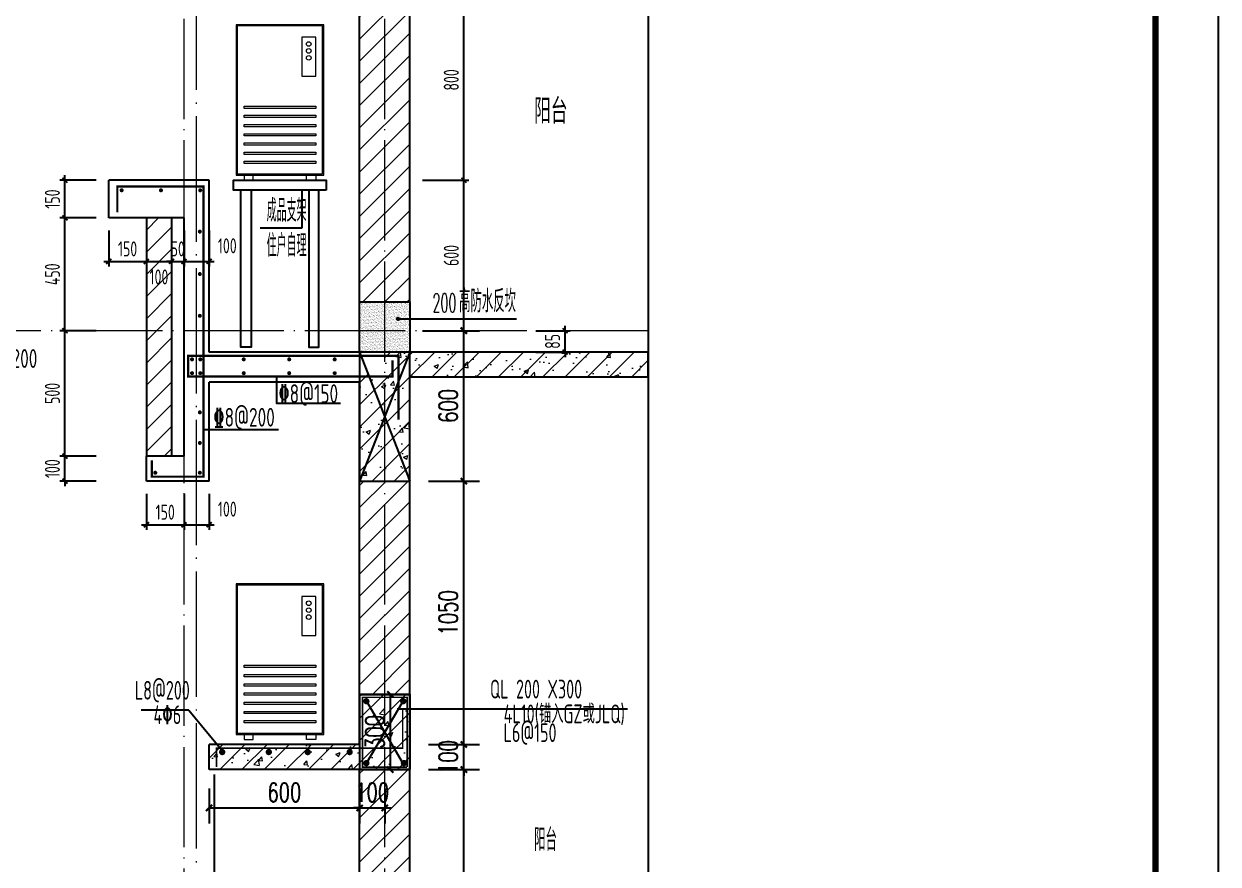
# Model space of a CAD drawing. Extents: x -1712635 to -854203, y -534641 to -21985.
# Drawn here: x -974236 to -969477, y -160218 to -156867 of the extents above; entities that cross this region are included whole.
import ezdxf
from ezdxf.enums import TextEntityAlignment as Align

# ---------------------------------------------------------------- set-up
doc = ezdxf.new("R2010")
doc.units = 0
doc.header["$LTSCALE"] = 1000
doc.linetypes.add('DOTE', pattern=[2.42, 2, -0.2, 0.02, -0.2])
doc.linetypes.add('H3普通虚线', pattern=[4.2, 3, -1.2])
doc.layers.get('0').update_dxf_attribs({"linetype": 'CONTINUOUS'})
doc.layers.get('Defpoints').update_dxf_attribs({"linetype": 'CONTINUOUS'})
for name, color, linetype in [('DIM', 2, 'CONTINUOUS'), ('DIM_IDEN', 67, 'CONTINUOUS'), ('DIM_SYMB', 3, 'CONTINUOUS'), ('PUB_DIM', 3, 'CONTINUOUS'), ('PUB_TEXT', 2, 'CONTINUOUS'), ('REIN', 6, 'CONTINUOUS'), ('REIND', 1, 'CONTINUOUS'), ('REINL', 1, 'CONTINUOUS'), ('S-BEAM-LINE2', 4, 'H3普通虚线'), ('S-大样-砼线', 7, 'CONTINUOUS'), ('S-引出线', 40, 'CONTINUOUS'), ('TEXT', 2, 'CONTINUOUS'), ('WALL', 2, 'CONTINUOUS'), ('yichutu', 7, 'CONTINUOUS'), ('看线', 251, 'CONTINUOUS'), ('空调外机', 8, 'CONTINUOUS'), ('立面-看线', 251, 'CONTINUOUS')]:
    doc.layers.add(name, color=color, linetype=linetype)
for name, color, linetype, lineweight in [('DOTE', 19, 'DOTE', 9), ('PUB_HATCH', 8, 'CONTINUOUS', 9), ('图框', 9, 'CONTINUOUS', 18), ('平面-空调室外机', 143, 'CONTINUOUS', 9)]:
    doc.layers.add(name, color=color, linetype=linetype, lineweight=lineweight)
doc.styles.add('_TCH_DIM_T3', font='SIMPLEX', dxfattribs={"width": 0.705882, "bigfont": 'GBCBIG'})
doc.styles.add('DIM_FONT_T3', font='SIMPLEX', dxfattribs={"width": 0.705882, "bigfont": 'GBCBIG'})
doc.styles.add('TSSD_DIMENSION', font='Tssdeng.shx', dxfattribs={"width": 0.7, "bigfont": 'tssdchn.shx'})
doc.styles.add('TSSD_Label', font='Tssdeng.shx', dxfattribs={"width": 0.7, "bigfont": 'hztxt.shx'})
doc.styles.add('TSSD_REIN', font='tssdeng.shx', dxfattribs={"width": 0.7, "height": 300, "bigfont": 'tssdchn.shx'})
doc.dimstyles.new('_TCH_ARCH&&25', dxfattribs={"dimtxt": 74.375, "dimasz": 25, "dimexe": 62.5, "dimexo": 75, "dimgap": 25, "dimtad": 1, "dimdec": 0, "dimzin": 0, "dimdsep": 46, "dimtxsty": '_TCH_DIM_T3', "dimblk": 'ARCHTICK', "dimcen": 0.09, "dimclrt": 7, "dimazin": 0, "dimtfac": 1, "dimtdec": 0, "dimtix": 1, "dimtmove": 2, "dimatfit": 3, "dimldrblk": 'ARCHTICK', "dimfxl": 0, "dimtolj": 1, "dimtzin": 0, "dimarcsym": 0})
doc.dimstyles.new('TSSD_20_20', dxfattribs={"dimtxt": 60, "dimasz": 20, "dimexe": 20, "dimexo": 50, "dimgap": 20, "dimtad": 1, "dimdec": 0, "dimzin": 0, "dimdsep": 46, "dimtxsty": 'TSSD_DIMENSION', "dimblk": 'ARCHTICK', "dimblk1": 'ARCHTICK', "dimblk2": 'ARCHTICK', "dimcen": 0, "dimdle": 20, "dimclrt": 7, "dimadec": 0, "dimazin": 0, "dimtfac": 1, "dimtdec": 0, "dimtix": 1, "dimtmove": 2, "dimatfit": 3, "dimfxl": 0, "dimtolj": 1, "dimtzin": 0, "dimarcsym": 0})
pattern_1 = [(45, (0, 0), (-44.194174, 44.194174), []), (50, (0, 0), (179.315046, -15.688034), [18.75, -206.25]), (355, (0, 0), (-34.687833, 188.048033), [15, -165]), (100.4514, (14.94, -1.3), (144.627345, 172.359886), [15.935047, -175.285528]), (46.1842, (0, 50), (266.81026, -41.379754), [28.125, -309.375]), (96.6356, (22.23, 46.55), (233.66568, 243.52947), [23.90257, -262.92825]), (351.1842, (0, 50), (233.66549, 243.52965), [22.5, -247.5]), (21, (25, 37.5), (149.226763, -100.654723), [18.75, -206.25]), (326, (25, 37.5), (60.828833, 181.28751), [15, -165]), (71.4514, (37.44, 29.11), (210.055657, 80.632624), [15.935047, -175.285528]), (37.5, (0, 0), (3.039964, 83.2234635), [0, -163, 0, -167.5, 0, -165.625]), (7.5, (0, 0), (65.767384, 98.602928), [0, -95.5, 0, -159.25, 0, -63.125]), (327.5, (-55.75, 0), (133.455609, -5.638718), [0, -62.5, 0, -195, 0, -258.75]), (317.5, (-80.75, 0), (145.796542, 25.026246), [0, -81.25, 0, -129.5, 0, -183.75])]
pattern_2 = [(45, (0, 44.88), (-44.1941915, 44.1941915), [])]
pattern_3 = [(45, (-1569657.01, 4597.395), (-44.1941915, 44.1941915), [])]
pattern_4 = [(45, (-1569657.01, 4552.52), (-44.194174, 44.194174), []), (50, (-1569657.01, 4552.52), (179.315046, -15.688034), [18.75, -206.25]), (355, (-1569657.01, 4552.52), (-34.687833, 188.048033), [15, -165]), (100.4514, (-1569642.07, 4551.21), (144.627345, 172.359886), [15.93505, -175.28553]), (46.1842, (-1569657, 4602.52), (266.81026, -41.37975), [28.125, -309.375]), (96.6356, (-1569634.78, 4599.07), (233.66568, 243.52947), [23.90257, -262.92825]), (351.1842, (-1569657, 4602.52), (233.66549, 243.52965), [22.5, -247.5]), (21, (-1569632.01, 4590.02), (149.226763, -100.654723), [18.75, -206.25]), (326, (-1569632.01, 4590.02), (60.828833, 181.28751), [15, -165]), (71.4514, (-1569619.58, 4581.63), (210.055657, 80.632624), [15.93505, -175.28553]), (37.5, (-1569657.01, 4552.52), (3.039964, 83.2234635), [0, -163, 0, -167.5, 0, -165.625]), (7.5, (-1569657.01, 4552.52), (65.767384, 98.602928), [0, -95.5, 0, -159.25, 0, -63.125]), (327.5, (-1569712.76, 4552.52), (133.455609, -5.638718), [0, -62.5, 0, -195, 0, -258.75]), (317.5, (-1569737.76, 4552.52), (145.796542, 25.026246), [0, -81.25, 0, -129.5, 0, -183.75])]

# ---------------------------------------------------------------- blocks, each defined once
blk = doc.blocks.new('GFDDDDRG')
at = {"layer": '图框'}
blk.add_lwpolyline([(923309.8, -107437), (923309.8, -159999.5), (893609.8, -159999.5), (893609.8, -107437)], close=True, dxfattribs=at)
blk.add_lwpolyline([(923309.8, -107437), (923309.8, -159999.5), (893609.8, -159999.5), (893609.8, -107437)], close=True, dxfattribs=at)
at = {"layer": '图框', "const_width": 50}
blk.add_lwpolyline([(894109.8, -159499.5), (922809.8, -159499.5), (922809.8, -108687), (894109.8, -108687)], close=True, dxfattribs=at)
blk = doc.blocks.new('yct-1051-594-26275-14850-25-1002.0')
at = {"layer": 'yichutu', "color": 7}
blk.add_lwpolyline([(0, 0), (0, 14850), (26275, 14850), (26275, 0)], close=True, dxfattribs=at)
blk = doc.blocks.new('kongtiao')
for p, q in [((-338.7, 49), (-338.7, -550.8)), ((11, 49), (-338.7, 49)), ((11, -550.8), (11, 49)), ((-334.1, 44.4), (-334.1, -546.2)), ((6.4, 44.4), (-334.1, 44.4)), ((6.4, -546.2), (6.4, 44.4)), ((-76.2, -0.5), (-76.2, -156.5)), ((-21.1, -0.5), (-76.2, -0.5)), ((-21.1, -156.5), (-21.1, -0.5)), ((-76.2, -156.5), (-21.1, -156.5)), ((-338.7, -550.8), (11, -550.8)), ((-334.1, -546.2), (6.4, -546.2)), ((-306.6, -550.8), (-306.6, -571.2)), ((-269.8, -571.2), (-269.8, -550.8)), ((-57.9, -571.2), (-57.9, -550.8)), ((-21.1, -550.8), (-21.1, -571.2)), ((-306.6, -571.2), (-269.8, -571.2)), ((-21.1, -571.2), (-57.9, -571.2))]:
    blk.add_line(p, q)
for points in [[(-306.6, -275.4), (-21.1, -275.4), (-21.1, -284.6), (-306.6, -284.6)], [(-306.6, -312.1), (-21.1, -312.1), (-21.1, -321.3), (-306.6, -321.3)], [(-306.6, -348.8), (-21.1, -348.8), (-21.1, -358), (-306.6, -358)], [(-306.6, -385.6), (-21.1, -385.6), (-21.1, -394.7), (-306.6, -394.7)], [(-306.6, -422.3), (-21.1, -422.3), (-21.1, -431.5), (-306.6, -431.5)], [(-306.6, -459), (-21.1, -459), (-21.1, -468.2), (-306.6, -468.2)], [(-306.6, -495.7), (-21.1, -495.7), (-21.1, -504.9), (-306.6, -504.9)]]:
    blk.add_lwpolyline(points, close=True)
for centre in [(-48.7, -28), (-48.7, -55.6), (-48.7, -83.1)]:
    blk.add_circle(centre, 9.18)
blk = doc.blocks.new('_ArchTick')
at = {"color": 0, "const_width": 0.35}
blk.add_lwpolyline([(-0.5, -0.5), (0.5, 0.5)], dxfattribs=at)
blk = doc.blocks.new('*D2662')
at = {"layer": 'Defpoints', "color": 0}
for p in [(895181.9, -114386.1), (895397.2, -114386.1), (895181.9, -114986.1)]:
    blk.add_point(p, dxfattribs=at)
at = {"layer": 'PUB_DIM', "color": 0, "lineweight": -2}
for p, q in [((895256.9, -114386.1), (895459.7, -114386.1)), ((895397.2, -114986.1), (895397.2, -114386.1)), ((895256.9, -114986.1), (895459.7, -114986.1))]:
    blk.add_line(p, q, dxfattribs=at)
at = {"layer": 'PUB_DIM', "color": 0, "lineweight": -2, "xscale": 25, "yscale": 25, "zscale": 25}
for p, rotation in [((895397.2, -114386.1), 90), ((895397.2, -114986.1), 270)]:
    blk.add_blockref('_ArchTick', p, dxfattribs=dict(at, rotation=rotation))
at = {"layer": 'PUB_DIM', "color": 7, "insert": (895335, -114686.1), "char_height": 74.38, "attachment_point": 5, "rotation": 90, "style": '_TCH_DIM_T3'}
blk.add_mtext('\\A1;600', dxfattribs=at)
blk = doc.blocks.new('*D2663')
at = {"layer": 'Defpoints', "color": 0}
for p in [(895181.9, -114986.1), (895397.2, -114986.1), (895181.9, -116036.1)]:
    blk.add_point(p, dxfattribs=at)
at = {"layer": 'PUB_DIM', "color": 0, "lineweight": -2}
for p, q in [((895256.9, -114986.1), (895459.7, -114986.1)), ((895397.2, -116036.1), (895397.2, -114986.1)), ((895256.9, -116036.1), (895459.7, -116036.1))]:
    blk.add_line(p, q, dxfattribs=at)
at = {"layer": 'PUB_DIM', "color": 0, "lineweight": -2, "xscale": 25, "yscale": 25, "zscale": 25}
for p, rotation in [((895397.2, -114986.1), 90), ((895397.2, -116036.1), 270)]:
    blk.add_blockref('_ArchTick', p, dxfattribs=dict(at, rotation=rotation))
at = {"layer": 'PUB_DIM', "color": 7, "insert": (895335, -115511.1), "char_height": 74.38, "attachment_point": 5, "rotation": 90, "style": '_TCH_DIM_T3'}
blk.add_mtext('\\A1;1050', dxfattribs=at)
blk = doc.blocks.new('*D2664')
at = {"layer": 'Defpoints', "color": 0}
for p in [(895181.9, -116036.1), (895397.2, -116036.1), (895181.9, -116136.1)]:
    blk.add_point(p, dxfattribs=at)
at = {"layer": 'PUB_DIM', "color": 0, "lineweight": -2}
for p, q in [((895256.9, -116036.1), (895459.7, -116036.1)), ((895397.2, -116036.1), (895397.2, -116011.1)), ((895397.2, -116136.1), (895397.2, -116036.1)), ((895256.9, -116136.1), (895459.7, -116136.1)), ((895397.2, -116136.1), (895397.2, -116161.1))]:
    blk.add_line(p, q, dxfattribs=at)
at = {"layer": 'PUB_DIM', "color": 0, "lineweight": -2, "xscale": 25, "yscale": 25, "zscale": 25}
for p, rotation in [((895397.2, -116036.1), 270), ((895397.2, -116136.1), 90)]:
    blk.add_blockref('_ArchTick', p, dxfattribs=dict(at, rotation=rotation))
at = {"layer": 'PUB_DIM', "color": 7, "insert": (895335, -116086.1), "char_height": 74.38, "attachment_point": 5, "rotation": 90, "style": '_TCH_DIM_T3'}
blk.add_mtext('\\A1;100', dxfattribs=at)
blk = doc.blocks.new('*D2665')
at = {"layer": 'Defpoints', "color": 0}
for p in [(895181.9, -116136.1), (895397.2, -116136.1), (895181.9, -117186.1)]:
    blk.add_point(p, dxfattribs=at)
at = {"layer": 'PUB_DIM', "color": 0, "lineweight": -2}
for p, q in [((895256.9, -116136.1), (895459.7, -116136.1)), ((895397.2, -117186.1), (895397.2, -116136.1)), ((895256.9, -117186.1), (895459.7, -117186.1))]:
    blk.add_line(p, q, dxfattribs=at)
at = {"layer": 'PUB_DIM', "color": 0, "lineweight": -2, "xscale": 25, "yscale": 25, "zscale": 25}
for p, rotation in [((895397.2, -116136.1), 90), ((895397.2, -117186.1), 270)]:
    blk.add_blockref('_ArchTick', p, dxfattribs=dict(at, rotation=rotation))
at = {"layer": 'PUB_DIM', "color": 7, "insert": (895335, -116661.1), "char_height": 74.38, "attachment_point": 5, "rotation": 90, "style": '_TCH_DIM_T3'}
blk.add_mtext('\\A1;1050', dxfattribs=at)
blk = doc.blocks.new('*D2667')
at = {"layer": 'Defpoints', "color": 0}
for p in [(894381.9, -116136.1), (894981.9, -116136.1), (894981.9, -116289.2)]:
    blk.add_point(p, dxfattribs=at)
at = {"layer": 'PUB_DIM', "color": 0, "lineweight": -2}
for p, q in [((894381.9, -116211.1), (894381.9, -116351.7)), ((894981.9, -116211.1), (894981.9, -116351.7)), ((894381.9, -116289.2), (894981.9, -116289.2))]:
    blk.add_line(p, q, dxfattribs=at)
at = {"layer": 'PUB_DIM', "color": 0, "lineweight": -2, "xscale": 25, "yscale": 25, "zscale": 25, "rotation": 180}
blk.add_blockref('_ArchTick', (894381.9, -116289.2), dxfattribs=at)
at = {"layer": 'PUB_DIM', "color": 0, "lineweight": -2, "xscale": 25, "yscale": 25, "zscale": 25}
blk.add_blockref('_ArchTick', (894981.9, -116289.2), dxfattribs=at)
at = {"layer": 'PUB_DIM', "color": 7, "insert": (894681.9, -116227), "char_height": 74.38, "attachment_point": 5, "style": '_TCH_DIM_T3'}
blk.add_mtext('\\A1;600', dxfattribs=at)
blk = doc.blocks.new('*D2668')
at = {"layer": 'Defpoints', "color": 0}
for p in [(894981.9, -116136.1), (895081.9, -116136.1), (895081.9, -116289.2)]:
    blk.add_point(p, dxfattribs=at)
at = {"layer": 'PUB_DIM', "color": 0, "lineweight": -2}
for p, q in [((894981.9, -116211.1), (894981.9, -116351.7)), ((895081.9, -116211.1), (895081.9, -116351.7)), ((894981.9, -116289.2), (894956.9, -116289.2)), ((894981.9, -116289.2), (895081.9, -116289.2)), ((895081.9, -116289.2), (895106.9, -116289.2))]:
    blk.add_line(p, q, dxfattribs=at)
at = {"layer": 'PUB_DIM', "color": 0, "lineweight": -2, "xscale": 25, "yscale": 25, "zscale": 25}
blk.add_blockref('_ArchTick', (894981.9, -116289.2), dxfattribs=at)
at = {"layer": 'PUB_DIM', "color": 0, "lineweight": -2, "xscale": 25, "yscale": 25, "zscale": 25, "rotation": 180}
blk.add_blockref('_ArchTick', (895081.9, -116289.2), dxfattribs=at)
at = {"layer": 'PUB_DIM', "color": 7, "insert": (895031.9, -116227), "char_height": 74.38, "attachment_point": 5, "style": '_TCH_DIM_T3'}
blk.add_mtext('\\A1;100', dxfattribs=at)
blk = doc.blocks.new('*D2669')
at = {"layer": 'Defpoints', "color": 0}
for p in [(894981.9, -115836.1), (895104.2, -115836.1), (894981.9, -116136.1)]:
    blk.add_point(p, dxfattribs=at)
at = {"layer": 'PUB_DIM', "color": 0, "lineweight": -2}
for p, q in [((895056.9, -115836.1), (895166.7, -115836.1)), ((895104.2, -116136.1), (895104.2, -115836.1)), ((895056.9, -116136.1), (895166.7, -116136.1))]:
    blk.add_line(p, q, dxfattribs=at)
at = {"layer": 'PUB_DIM', "color": 0, "lineweight": -2, "xscale": 25, "yscale": 25, "zscale": 25}
for p, rotation in [((895104.2, -115836.1), 90), ((895104.2, -116136.1), 270)]:
    blk.add_blockref('_ArchTick', p, dxfattribs=dict(at, rotation=rotation))
at = {"layer": 'PUB_DIM', "color": 7, "insert": (895042, -115986.1), "char_height": 74.38, "attachment_point": 5, "rotation": 90, "style": '_TCH_DIM_T3'}
blk.add_mtext('\\A1;300', dxfattribs=at)
blk = doc.blocks.new('*D3165')
at = {"layer": 'Defpoints', "color": 0}
for p in [(-974072.4, -157490.5), (-973897.8, -157490.5), (-973897.8, -157640.5)]:
    blk.add_point(p, dxfattribs=at)
at = {"layer": 'DIM', "color": 0, "lineweight": -2}
for p, q in [((-973947.8, -157490.5), (-974092.4, -157490.5)), ((-974072.4, -157660.5), (-974072.4, -157470.5)), ((-973947.8, -157640.5), (-974092.4, -157640.5))]:
    blk.add_line(p, q, dxfattribs=at)
at = {"layer": 'DIM', "color": 0, "lineweight": -2, "xscale": 20, "yscale": 20, "zscale": 20}
for p, rotation in [((-974072.4, -157490.5), 90), ((-974072.4, -157640.5), 270)]:
    blk.add_blockref('_ArchTick', p, dxfattribs=dict(at, rotation=rotation))
at = {"layer": 'DIM', "color": 7, "insert": (-974122.4, -157565.5), "char_height": 60, "attachment_point": 5, "rotation": 90, "style": 'TSSD_DIMENSION'}
blk.add_mtext('\\A1;150', dxfattribs=at)
blk = doc.blocks.new('*D3166')
at = {"layer": 'Defpoints', "color": 0}
for p in [(-974072.4, -157640.5), (-973897.8, -157640.5), (-973897.8, -158090.5)]:
    blk.add_point(p, dxfattribs=at)
at = {"layer": 'DIM', "color": 0, "lineweight": -2}
for p, q in [((-974072.4, -158110.5), (-974072.4, -157620.5)), ((-973947.8, -157640.5), (-974092.4, -157640.5)), ((-973947.8, -158090.5), (-974092.4, -158090.5))]:
    blk.add_line(p, q, dxfattribs=at)
at = {"layer": 'DIM', "color": 0, "lineweight": -2, "xscale": 20, "yscale": 20, "zscale": 20}
for p, rotation in [((-974072.4, -157640.5), 90), ((-974072.4, -158090.5), 270)]:
    blk.add_blockref('_ArchTick', p, dxfattribs=dict(at, rotation=rotation))
at = {"layer": 'DIM', "color": 7, "insert": (-974122.4, -157865.5), "char_height": 60, "attachment_point": 5, "rotation": 90, "style": 'TSSD_DIMENSION'}
blk.add_mtext('\\A1;450', dxfattribs=at)
blk = doc.blocks.new('*D3167')
at = {"layer": 'Defpoints', "color": 0}
for p in [(-974072.4, -158090.5), (-973897.8, -158090.5), (-973897.8, -158590.5)]:
    blk.add_point(p, dxfattribs=at)
at = {"layer": 'DIM', "color": 0, "lineweight": -2}
for p, q in [((-973947.8, -158090.5), (-974092.4, -158090.5)), ((-974072.4, -158610.5), (-974072.4, -158070.5)), ((-973947.8, -158590.5), (-974092.4, -158590.5))]:
    blk.add_line(p, q, dxfattribs=at)
at = {"layer": 'DIM', "color": 0, "lineweight": -2, "xscale": 20, "yscale": 20, "zscale": 20}
for p, rotation in [((-974072.4, -158090.5), 90), ((-974072.4, -158590.5), 270)]:
    blk.add_blockref('_ArchTick', p, dxfattribs=dict(at, rotation=rotation))
at = {"layer": 'DIM', "color": 7, "insert": (-974122.4, -158340.5), "char_height": 60, "attachment_point": 5, "rotation": 90, "style": 'TSSD_DIMENSION'}
blk.add_mtext('\\A1;500', dxfattribs=at)
blk = doc.blocks.new('*D3168')
at = {"layer": 'Defpoints', "color": 0}
for p in [(-973747.8, -158690.5), (-973597.8, -158690.5), (-973597.8, -158864.2)]:
    blk.add_point(p, dxfattribs=at)
at = {"layer": 'DIM', "color": 0, "lineweight": -2}
for p, q in [((-973747.8, -158740.5), (-973747.8, -158884.2)), ((-973597.8, -158740.5), (-973597.8, -158884.2)), ((-973767.8, -158864.2), (-973577.8, -158864.2))]:
    blk.add_line(p, q, dxfattribs=at)
at = {"layer": 'DIM', "color": 0, "lineweight": -2, "xscale": 20, "yscale": 20, "zscale": 20, "rotation": 180}
blk.add_blockref('_ArchTick', (-973747.8, -158864.2), dxfattribs=at)
at = {"layer": 'DIM', "color": 0, "lineweight": -2, "xscale": 20, "yscale": 20, "zscale": 20}
blk.add_blockref('_ArchTick', (-973597.8, -158864.2), dxfattribs=at)
at = {"layer": 'DIM', "color": 7, "insert": (-973672.8, -158814.2), "char_height": 60, "attachment_point": 5, "style": 'TSSD_DIMENSION'}
blk.add_mtext('\\A1;150', dxfattribs=at)
blk = doc.blocks.new('*D3169')
at = {"layer": 'Defpoints', "color": 0}
for p in [(-973597.8, -158690.5), (-973497.8, -158690.5), (-973497.8, -158864.2)]:
    blk.add_point(p, dxfattribs=at)
at = {"layer": 'DIM', "color": 0, "lineweight": -2}
for p, q in [((-973597.8, -158740.5), (-973597.8, -158884.2)), ((-973497.8, -158740.5), (-973497.8, -158884.2)), ((-973617.8, -158864.2), (-973477.8, -158864.2))]:
    blk.add_line(p, q, dxfattribs=at)
at = {"layer": 'DIM', "color": 0, "lineweight": -2, "xscale": 20, "yscale": 20, "zscale": 20, "rotation": 180}
blk.add_blockref('_ArchTick', (-973597.8, -158864.2), dxfattribs=at)
at = {"layer": 'DIM', "color": 0, "lineweight": -2, "xscale": 20, "yscale": 20, "zscale": 20}
blk.add_blockref('_ArchTick', (-973497.8, -158864.2), dxfattribs=at)
at = {"layer": 'DIM', "color": 7, "insert": (-973425.4, -158802), "char_height": 60, "attachment_point": 5, "style": 'TSSD_DIMENSION'}
blk.add_mtext('\\A1;100', dxfattribs=at)
blk = doc.blocks.new('*D3170')
at = {"layer": 'Defpoints', "color": 0}
for p in [(-973897.8, -157640.5), (-973747.8, -157640.5), (-973747.8, -157814.2)]:
    blk.add_point(p, dxfattribs=at)
at = {"layer": 'DIM', "color": 0, "lineweight": -2}
for p, q in [((-973897.8, -157690.5), (-973897.8, -157834.2)), ((-973747.8, -157690.5), (-973747.8, -157834.2)), ((-973917.8, -157814.2), (-973727.8, -157814.2))]:
    blk.add_line(p, q, dxfattribs=at)
at = {"layer": 'DIM', "color": 0, "lineweight": -2, "xscale": 20, "yscale": 20, "zscale": 20, "rotation": 180}
blk.add_blockref('_ArchTick', (-973897.8, -157814.2), dxfattribs=at)
at = {"layer": 'DIM', "color": 0, "lineweight": -2, "xscale": 20, "yscale": 20, "zscale": 20}
blk.add_blockref('_ArchTick', (-973747.8, -157814.2), dxfattribs=at)
at = {"layer": 'DIM', "color": 7, "insert": (-973822.8, -157764.2), "char_height": 60, "attachment_point": 5, "style": 'TSSD_DIMENSION'}
blk.add_mtext('\\A1;150', dxfattribs=at)
blk = doc.blocks.new('*D3171')
at = {"layer": 'Defpoints', "color": 0}
for p in [(-973747.8, -157640.5), (-973647.8, -157640.5), (-973647.8, -157814.2)]:
    blk.add_point(p, dxfattribs=at)
at = {"layer": 'DIM', "color": 0, "lineweight": -2}
for p, q in [((-973747.8, -157690.5), (-973747.8, -157834.2)), ((-973647.8, -157690.5), (-973647.8, -157834.2)), ((-973767.8, -157814.2), (-973627.8, -157814.2))]:
    blk.add_line(p, q, dxfattribs=at)
at = {"layer": 'DIM', "color": 0, "lineweight": -2, "xscale": 20, "yscale": 20, "zscale": 20, "rotation": 180}
blk.add_blockref('_ArchTick', (-973747.8, -157814.2), dxfattribs=at)
at = {"layer": 'DIM', "color": 0, "lineweight": -2, "xscale": 20, "yscale": 20, "zscale": 20}
blk.add_blockref('_ArchTick', (-973647.8, -157814.2), dxfattribs=at)
at = {"layer": 'DIM', "color": 7, "insert": (-973697.8, -157876.2), "char_height": 60, "attachment_point": 5, "style": 'TSSD_DIMENSION'}
blk.add_mtext('\\A1;100', dxfattribs=at)
blk = doc.blocks.new('*D3172')
at = {"layer": 'Defpoints', "color": 0}
for p in [(-973647.8, -157640.5), (-973597.8, -157640.5), (-973597.8, -157814.2)]:
    blk.add_point(p, dxfattribs=at)
at = {"layer": 'DIM', "color": 0, "lineweight": -2}
for p, q in [((-973647.8, -157690.5), (-973647.8, -157834.2)), ((-973597.8, -157690.5), (-973597.8, -157834.2)), ((-973647.8, -157814.2), (-973667.8, -157814.2)), ((-973647.8, -157814.2), (-973597.8, -157814.2)), ((-973597.8, -157814.2), (-973577.8, -157814.2))]:
    blk.add_line(p, q, dxfattribs=at)
at = {"layer": 'DIM', "color": 0, "lineweight": -2, "xscale": 20, "yscale": 20, "zscale": 20}
blk.add_blockref('_ArchTick', (-973647.8, -157814.2), dxfattribs=at)
at = {"layer": 'DIM', "color": 0, "lineweight": -2, "xscale": 20, "yscale": 20, "zscale": 20, "rotation": 180}
blk.add_blockref('_ArchTick', (-973597.8, -157814.2), dxfattribs=at)
at = {"layer": 'DIM', "color": 7, "insert": (-973622.8, -157764.2), "char_height": 60, "attachment_point": 5, "style": 'TSSD_DIMENSION'}
blk.add_mtext('\\A1;50', dxfattribs=at)
blk = doc.blocks.new('*D3173')
at = {"layer": 'Defpoints', "color": 0}
for p in [(-973597.8, -157640.5), (-973497.8, -157640.5), (-973497.8, -157814.2)]:
    blk.add_point(p, dxfattribs=at)
at = {"layer": 'DIM', "color": 0, "lineweight": -2}
for p, q in [((-973597.8, -157690.5), (-973597.8, -157834.2)), ((-973497.8, -157690.5), (-973497.8, -157834.2)), ((-973617.8, -157814.2), (-973477.8, -157814.2))]:
    blk.add_line(p, q, dxfattribs=at)
at = {"layer": 'DIM', "color": 0, "lineweight": -2, "xscale": 20, "yscale": 20, "zscale": 20, "rotation": 180}
blk.add_blockref('_ArchTick', (-973597.8, -157814.2), dxfattribs=at)
at = {"layer": 'DIM', "color": 0, "lineweight": -2, "xscale": 20, "yscale": 20, "zscale": 20}
blk.add_blockref('_ArchTick', (-973497.8, -157814.2), dxfattribs=at)
at = {"layer": 'DIM', "color": 7, "insert": (-973425.4, -157752), "char_height": 60, "attachment_point": 5, "style": 'TSSD_DIMENSION'}
blk.add_mtext('\\A1;100', dxfattribs=at)
blk = doc.blocks.new('*D3174')
at = {"layer": 'Defpoints', "color": 0}
for p in [(-972245.1, -158090.5), (-972079.2, -158090.5), (-972245.1, -158175.5)]:
    blk.add_point(p, dxfattribs=at)
at = {"layer": 'DIM', "color": 0, "lineweight": -2}
for p, q in [((-972195.1, -158090.5), (-972059.2, -158090.5)), ((-972079.2, -158090.5), (-972079.2, -158070.5)), ((-972079.2, -158175.5), (-972079.2, -158090.5)), ((-972195.1, -158175.5), (-972059.2, -158175.5)), ((-972079.2, -158175.5), (-972079.2, -158195.5))]:
    blk.add_line(p, q, dxfattribs=at)
at = {"layer": 'DIM', "color": 0, "lineweight": -2, "xscale": 20, "yscale": 20, "zscale": 20}
for p, rotation in [((-972079.2, -158090.5), 270), ((-972079.2, -158175.5), 90)]:
    blk.add_blockref('_ArchTick', p, dxfattribs=dict(at, rotation=rotation))
at = {"layer": 'DIM', "color": 7, "insert": (-972129.2, -158133), "char_height": 60, "attachment_point": 5, "rotation": 90, "style": 'TSSD_DIMENSION'}
blk.add_mtext('\\A1;85', dxfattribs=at)
blk = doc.blocks.new('*D3181')
at = {"layer": 'Defpoints', "color": 0}
for p in [(-972697.8, -156690.5), (-972482.6, -156690.5), (-972697.8, -157490.5)]:
    blk.add_point(p, dxfattribs=at)
at = {"layer": 'DIM', "color": 0, "lineweight": -2}
for p, q in [((-972482.6, -157510.5), (-972482.6, -156670.5)), ((-972647.8, -156690.5), (-972462.6, -156690.5)), ((-972647.8, -157490.5), (-972462.6, -157490.5))]:
    blk.add_line(p, q, dxfattribs=at)
at = {"layer": 'DIM', "color": 0, "lineweight": -2, "xscale": 20, "yscale": 20, "zscale": 20}
for p, rotation in [((-972482.6, -156690.5), 90), ((-972482.6, -157490.5), 270)]:
    blk.add_blockref('_ArchTick', p, dxfattribs=dict(at, rotation=rotation))
at = {"layer": 'DIM', "color": 7, "insert": (-972532.6, -157090.5), "char_height": 60, "attachment_point": 5, "rotation": 90, "style": 'TSSD_DIMENSION'}
blk.add_mtext('\\A1;800', dxfattribs=at)
blk = doc.blocks.new('*D3182')
at = {"layer": 'Defpoints', "color": 0}
for p in [(-972697.8, -157490.5), (-972482.6, -157490.5), (-972697.8, -158090.5)]:
    blk.add_point(p, dxfattribs=at)
at = {"layer": 'DIM', "color": 0, "lineweight": -2}
for p, q in [((-972647.8, -157490.5), (-972462.6, -157490.5)), ((-972482.6, -158110.5), (-972482.6, -157470.5)), ((-972647.8, -158090.5), (-972462.6, -158090.5))]:
    blk.add_line(p, q, dxfattribs=at)
at = {"layer": 'DIM', "color": 0, "lineweight": -2, "xscale": 20, "yscale": 20, "zscale": 20}
for p, rotation in [((-972482.6, -157490.5), 90), ((-972482.6, -158090.5), 270)]:
    blk.add_blockref('_ArchTick', p, dxfattribs=dict(at, rotation=rotation))
at = {"layer": 'DIM', "color": 7, "insert": (-972532.6, -157790.5), "char_height": 60, "attachment_point": 5, "rotation": 90, "style": 'TSSD_DIMENSION'}
blk.add_mtext('\\A1;600', dxfattribs=at)
blk = doc.blocks.new('20210809.02275929')
at = {"layer": 'REIN', "const_width": 9}
for points in [[(88113.3, 67634.2), (88113.3, 67738.1), (88457.1, 67738.1), (88457.1, 66580.9), (88250.3, 66580.9), (88250.3, 66645.6)], [(89233.9, 66808.4), (89233.9, 67063.1), (88395.2, 67063.1), (88395.2, 66980.3), (89209.6, 66980.3), (89209.6, 67044.5)]]:
    blk.add_lwpolyline(points, dxfattribs=at)
at = {"layer": 'REIN', "const_width": 8}
for points in [[(88126.4, 67722.7, 1), (88134.4, 67722.7, 1)], [(88283, 67722.7, 1), (88291, 67722.7, 1)], [(88439.4, 67722.7, 1), (88447.4, 67722.7, 1)], [(88438, 67557.9, 1), (88446, 67557.9, 1)], [(88438, 67388.8, 1), (88446, 67388.8, 1)], [(88438, 67222.2, 1), (88446, 67222.2, 1)], [(88406.9, 67048.5, 1), (88414.9, 67048.5, 1)], [(88439.8, 67048.5, 1), (88447.8, 67048.5, 1)], [(88613, 67048.5, 1), (88621, 67048.5, 1)], [(88794.1, 67048.5, 1), (88802.1, 67048.5, 1)], [(88975.4, 67048.5, 1), (88983.4, 67048.5, 1)], [(88406.9, 66993.5, 1), (88414.9, 66993.5, 1)], [(88439.8, 66993.5, 1), (88447.8, 66993.5, 1)], [(88613, 66993.5, 1), (88621, 66993.5, 1)], [(88794.1, 66993.5, 1), (88802.1, 66993.5, 1)], [(88975.4, 66993.5, 1), (88983.4, 66993.5, 1)], [(88438, 66837.3, 1), (88446, 66837.3, 1)], [(88438, 66715.1, 1), (88446, 66715.1, 1)], [(88260.3, 66596.4, 1), (88268.3, 66596.4, 1)], [(88438, 66596.4, 1), (88446, 66596.4, 1)]]:
    blk.add_lwpolyline(points, format="xyb", close=True, dxfattribs=at)
at = {"layer": 'S-引出线'}
blk.add_line((88457.1, 66768.4), (88755, 66768.4), dxfattribs=at)
blk.add_lwpolyline([(88746.9, 66980.3), (88746.9, 66873.3), (89002.9, 66873.3)], dxfattribs=at)
at = {"layer": 'TEXT', "style": 'TSSD_REIN', "width": 0.7}
for s, p in [('未注明分布钢筋为%%1326@200', (87152, 67014.4)), ('%%1328@150', (88755.1, 66874.3)), ('\x848@200', (88495.7, 66780.1))]:
    blk.add_text(s, height=75, rotation=0, dxfattribs=at).set_placement(p)
blk = doc.blocks.new('*D3304')
at = {"layer": 'Defpoints', "color": 0}
for p in [(-974072.4, -158590.5), (-973897.8, -158590.5), (-973897.8, -158690.5)]:
    blk.add_point(p, dxfattribs=at)
at = {"layer": 'DIM', "color": 0, "lineweight": -2}
for p, q in [((-974072.4, -158590.5), (-974072.4, -158570.5)), ((-973947.8, -158590.5), (-974092.4, -158590.5)), ((-974072.4, -158690.5), (-974072.4, -158590.5)), ((-973947.8, -158690.5), (-974092.4, -158690.5)), ((-974072.4, -158690.5), (-974072.4, -158710.5))]:
    blk.add_line(p, q, dxfattribs=at)
at = {"layer": 'DIM', "color": 0, "lineweight": -2, "xscale": 20, "yscale": 20, "zscale": 20}
for p, rotation in [((-974072.4, -158590.5), 270), ((-974072.4, -158690.5), 90)]:
    blk.add_blockref('_ArchTick', p, dxfattribs=dict(at, rotation=rotation))
at = {"layer": 'DIM', "color": 7, "insert": (-974122.4, -158640.5), "char_height": 60, "attachment_point": 5, "rotation": 90, "style": 'TSSD_DIMENSION'}
blk.add_mtext('\\A1;100', dxfattribs=at)
blk = doc.blocks.new('QL-3')
at = {"layer": 'REIND', "const_width": 12.5}
for points in [[(312893.5, 71264.4, 1), (312881, 71264.4, 1)], [(313040.3, 71264.4, 1), (313027.8, 71264.4, 1)], [(312893.5, 71017.4, 1), (312881, 71017.4, 1)], [(313043, 71017.4, 1), (313030.5, 71017.4, 1)]]:
    blk.add_lwpolyline(points, format="xyb", close=True, dxfattribs=at)
at = {"layer": 'REINL', "const_width": 6.25}
blk.add_lwpolyline([(313049.7, 71001.6), (313049.7, 71280), (312871.7, 71280), (312871.7, 71001.8), (313049.3, 71001.8)], dxfattribs=at)
at = {"layer": 'S-BEAM-LINE2'}
for p, q in [((312887.3, 71017.4), (313034, 71264.4)), ((312887.3, 71264.4), (313034, 71014.1))]:
    blk.add_line(p, q, dxfattribs=at)
blk.add_lwpolyline([(312860.5, 71291.8), (313060.4, 71291.8), (313060.4, 70991.8), (312860.5, 70991.8)], close=True, dxfattribs=at)
at = {"layer": 'TEXT'}
blk.add_line((313009.3, 71233.9), (313928.2, 71233.9), dxfattribs=at)
at = {"layer": 'TEXT', "style": 'TSSD_Label', "width": 0.65}
for s, p in [('QL 200 X300', (313747.1, 71252.6)), ('4L10(锚入GZ或JLQ)', (313917.4, 71153.8)), ('L6@150', (313645.1, 71078.8))]:
    blk.add_text(s, height=75, dxfattribs=at).set_placement(p, align=Align.BOTTOM_RIGHT)
blk = doc.blocks.new('BW-27856318', base_point=(594987.6, -571981, 0))
at = {"layer": 'REIND', "const_width": 12.5}
for points in [[(595320.6, -571921.5, 1), (595308.1, -571921.5, 1)], [(595506.4, -571921.5, 1), (595493.9, -571921.5, 1)], [(595661.6, -571921.5, 1), (595649.1, -571921.5, 1)], [(595828.6, -571921.5, 1), (595816.1, -571921.5, 1)]]:
    blk.add_lwpolyline(points, format="xyb", close=True, dxfattribs=at)
at = {"layer": 'REINL', "const_width": 6.25}
blk.add_lwpolyline([(595292.1, -571981), (595292.1, -571905.9), (596033.8, -571905.9), (596033.8, -571750.9)], dxfattribs=at)
at = {"layer": 'TEXT', "extrusion": (1.22465e-16, 0, -1)}
blk.add_line((595181.1, -571753.7), (594991, -571753.7), dxfattribs=at)
at = {"layer": 'TEXT'}
blk.add_line((595181.1, -571753.7), (595314.3, -571915.2), dxfattribs=at)
at = {"layer": 'TEXT', "style": 'TSSD_Label', "width": 0.65}
for s, p in [('L8@200', (595185.3, -571735)), ('4%%1306', (595151.2, -571832.5))]:
    blk.add_text(s, height=75, dxfattribs=at).set_placement(p, align=Align.BOTTOM_RIGHT)
blk = doc.blocks.new('20210902.15310781')
at = {"layer": 'DOTE', "color": 1, "linetype": 'DOTE', "ltscale": 0.2}
for p, q in [((86029, -133245.9), (86029, -113645.9)), ((86829, -133245.9), (86829, -113645.9)), ((87879, -126345.9), (84878.9, -126345.9))]:
    blk.add_line(p, q, dxfattribs=at)
at = {"layer": 'DOTE', "ltscale": 0.25}
blk.add_line((86079, -132645.9), (86079, -116832.2), dxfattribs=at)
blk = doc.blocks.new('VBCVBCBCBF')
at = {"layer": 'PUB_HATCH'}
h = blk.add_hatch(dxfattribs=at)
h.set_pattern_fill('普通砖', color=256, scale=25, style=0)
h.set_pattern_definition(pattern_2)
h.paths.add_polyline_path([(894981.9, -115836.1), (895181.9, -115836.1), (895181.9, -114986.1), (894981.9, -114986.1)])
h = blk.add_hatch(dxfattribs=at)
h.set_pattern_fill('钢筋混凝土', color=256, scale=25, style=0)
h.set_pattern_definition(pattern_1)
h.paths.add_polyline_path([(894981.9, -116036.1), (895181.9, -116136.1), (895181.9, -115836.1), (894981.9, -115836.1)])
h = blk.add_hatch(dxfattribs=at)
h.set_pattern_fill('钢筋混凝土', color=256, scale=25, style=0)
h.set_pattern_definition(pattern_1)
h.paths.add_polyline_path([(895181.9, -116136.1), (894981.9, -116036.1), (894381.9, -116036.1), (894381.9, -116136.1)])
h = blk.add_hatch(dxfattribs=at)
h.set_pattern_fill('普通砖', color=256, scale=25, style=0)
h.set_pattern_definition(pattern_2)
h.paths.add_polyline_path([(895181.9, -117171.1), (895181.9, -116136.1), (894981.9, -116136.1), (894981.9, -117171.1)])
at = {"layer": 'WALL'}
for p, q in [((894981.9, -115836.1), (894981.9, -114986.1)), ((894981.9, -114986.1), (895181.9, -114986.1)), ((895181.9, -115836.1), (895181.9, -114986.1)), ((894981.9, -116036.1), (894981.9, -115836.1)), ((894981.9, -115836.1), (895181.9, -115836.1)), ((895181.9, -116136.1), (895181.9, -115836.1)), ((894981.9, -116036.1), (894381.9, -116036.1)), ((894381.9, -116136.1), (894381.9, -116036.1)), ((895181.9, -116136.1), (894381.9, -116136.1)), ((894981.9, -117171.1), (894981.9, -116136.1)), ((894981.9, -116136.1), (895181.9, -116136.1)), ((895181.9, -117171.1), (895181.9, -116136.1))]:
    blk.add_line(p, q, dxfattribs=at)
at = {"layer": '看线'}
blk.add_line((894401.9, -116156.1), (894401.9, -117166.1), dxfattribs=at)
at = {"layer": '平面-空调室外机'}
blk.add_blockref('kongtiao', (894827.8, -115444.9), dxfattribs=at)
at = {"layer": 'PUB_TEXT', "style": 'DIM_FONT_T3', "width": 0.705882}
blk.add_text('阳台', height=89.36, dxfattribs=at).set_placement((895677.3, -116460.5))
at = {"layer": 'PUB_DIM'}
for p1, p2, distance, picture, middle in [((895181.9, -114986.1), (895181.9, -114386.1), -215.2, '*D2662', (895335, -114686.1)), ((895181.9, -116036.1), (895181.9, -114986.1), -215.2, '*D2663', (895335, -115511.1)), ((894981.9, -116136.1), (894981.9, -115836.1), -122.3, '*D2669', (895042, -115986.1)), ((895181.9, -116136.1), (895181.9, -116036.1), -215.2, '*D2664', (895335, -116086.1)), ((895181.9, -117186.1), (895181.9, -116136.1), -215.2, '*D2665', (895335, -116661.1)), ((894381.9, -116136.1), (894981.9, -116136.1), -153.1, '*D2667', (894681.9, -116227)), ((894981.9, -116136.1), (895081.9, -116136.1), -153.1, '*D2668', (895031.9, -116227))]:
    dim = blk.add_aligned_dim(p1=p1, p2=p2, distance=distance, dimstyle='_TCH_ARCH&&25', dxfattribs=at)
    dim.commit()
    dim.dimension.update_dxf_attribs({"geometry": picture, "text_midpoint": middle})

msp = doc.modelspace()

# ---------------------------------------------------------------- hatches: boundary and pattern name
at = {"layer": 'PUB_HATCH'}
h = msp.add_hatch(dxfattribs=at)
h.set_pattern_fill('普通砖', color=256, scale=25, style=0)
h.set_pattern_definition(pattern_3)
h.paths.add_polyline_path([(-972697.81, -157975.52), (-972697.81, -156690.52), (-972897.81, -156690.52), (-972897.81, -157975.52)])
h = msp.add_hatch(dxfattribs=at)
h.set_pattern_fill('普通砖', color=256, scale=25, style=0)
h.set_pattern_definition(pattern_3)
h.paths.add_polyline_path([(-973747.81, -157640.48), (-973747.81, -158590.48), (-973647.81, -158590.48), (-973647.81, -157640.48)])
h = msp.add_hatch(dxfattribs=at)
h.set_pattern_fill('钢筋混凝土', color=256, scale=25, style=0)
h.set_pattern_definition(pattern_4)
h.paths.add_polyline_path([(-971747.81, -158175.52), (-972797.81, -158175.52), (-972797.81, -158242.18), (-972697.81, -158275.52), (-971747.81, -158275.52)])
h = msp.add_hatch(dxfattribs=at)
h.set_pattern_fill('钢筋混凝土', color=256, scale=25, style=0)
h.set_pattern_definition(pattern_4)
h.paths.add_polyline_path([(-972697.81, -158690.52), (-972697.81, -158275.52), (-972797.81, -158242.18), (-972897.81, -158275.52), (-972897.81, -158690.52)])
at = {"layer": '立面-看线'}
h = msp.add_hatch(dxfattribs=at)
h.set_pattern_fill('碎沙', color=256, scale=4)
h.set_pattern_definition([(37.5, (-1773951.054, -543537.4675), (-0.32000626, 9.78826475), [0, -7.7216, 0, -8.636, 0, -8.255]), (7.5, (-1773951.054, -543537.467), (8.99046566, 14.33650201), [0, -4.1656, 0, -6.9596, 0, -2.667]), (327.5, (-1773957.302, -543537.4675), (15.819847405, 0.02874369), [0, -2.54, 0, -9.144, 0, -11.938]), (317.5, (-1773957.302, -543537.467), (15.27112905, 4.45858647), [0, -1.27, 0, -5.9944, 0, -6.858])])
h.paths.add_polyline_path([(-972897.81, -158175.52), (-972697.81, -158175.52), (-972697.81, -157975.52), (-972897.81, -157975.52)])

# ---------------------------------------------------------------- linework, layer by layer
at = {"layer": 'DIM'}
for p, q in [((-973128.15, -157530.52), (-973128.15, -157682.05)), ((-973128.15, -157682.05), (-973294.68, -157682.05))]:
    msp.add_line(p, q, dxfattribs=at)
at = {"layer": 'DIM_IDEN'}
for p, q in [((-972745.37, -158043.23), (-972631, -158043.23)), ((-972631, -158043.23), (-972272.45, -158043.23))]:
    msp.add_line(p, q, dxfattribs=at)
at = {"layer": 'DIM_IDEN', "const_width": 8.33}
msp.add_lwpolyline([(-972749.54, -158043.23, 1), (-972741.2, -158043.23, 1)], format="xyb", close=True, dxfattribs=at)
at = {"layer": 'DIM_SYMB'}
msp.add_lwpolyline([(-971747.81, -145970.52), (-971747.81, -155602.39), (-971695.31, -155621.5), (-971800.31, -155640.01), (-971747.81, -155658.64), (-971747.81, -165290.52)], dxfattribs=at)
at = {"layer": 'S-大样-砼线'}
for p, q in [((-972897.81, -158175.52), (-972697.81, -158690.52)), ((-972697.81, -158175.52), (-972897.81, -158690.52))]:
    msp.add_line(p, q, dxfattribs=at)
msp.add_lwpolyline([(-972697.81, -158175.52), (-972897.81, -158175.52), (-972897.81, -158690.52), (-972697.81, -158690.52)], close=True, dxfattribs=at)
at = {"layer": 'WALL'}
for p, q in [((-972897.81, -157975.52), (-972897.81, -156690.52)), ((-972697.81, -157975.52), (-972697.81, -156690.52)), ((-973497.81, -157490.48), (-973897.81, -157490.48)), ((-973897.81, -157640.48), (-973897.81, -157490.48)), ((-973497.81, -158175.52), (-973497.81, -157490.48)), ((-973597.81, -157640.48), (-973897.81, -157640.48)), ((-973747.81, -157640.48), (-973747.81, -158590.48)), ((-973647.81, -157640.48), (-973747.81, -157640.48)), ((-973647.81, -157640.48), (-973647.81, -158590.48)), ((-973597.81, -158175.52), (-973597.81, -157640.48)), ((-972897.81, -157975.52), (-972697.81, -157975.52)), ((-973597.81, -158590.53), (-973597.81, -158175.52)), ((-972797.81, -158175.52), (-973497.81, -158175.52)), ((-971747.81, -158175.52), (-972797.81, -158175.52)), ((-971747.81, -158275.52), (-971747.81, -158175.52)), ((-972897.81, -158295.52), (-973497.81, -158295.52)), ((-973497.81, -158690.53), (-973497.81, -158295.52)), ((-972897.81, -158690.52), (-972897.81, -158295.52)), ((-971747.81, -158275.52), (-972697.81, -158275.52)), ((-972697.81, -158690.52), (-972697.81, -158275.52)), ((-973647.81, -158590.48), (-973747.81, -158590.48)), ((-973597.81, -158590.53), (-973747.81, -158590.53)), ((-973747.81, -158690.53), (-973747.81, -158590.53)), ((-973497.81, -158690.53), (-973747.81, -158690.53)), ((-972897.81, -158690.52), (-972697.81, -158690.52))]:
    msp.add_line(p, q, dxfattribs=at)
msp.add_lwpolyline([(-972897.81, -157975.52), (-972697.81, -157975.52), (-972697.81, -158175.52), (-972897.81, -158175.52)], close=True, dxfattribs=at)
at = {"layer": '空调外机', "linetype": 'Continuous'}
msp.add_lwpolyline([(-973030.8, -157530.52), (-973400.8, -157530.52), (-973400.8, -157490.52), (-973030.8, -157490.52)], close=True, dxfattribs=at)
for points in [[(-973330.8, -157530.52), (-973330.8, -158155.52), (-973370.8, -158155.52), (-973370.8, -157530.52)], [(-973100.8, -157530.52), (-973100.8, -158155.52), (-973060.8, -158155.52), (-973060.8, -157530.52)]]:
    msp.add_lwpolyline(points, dxfattribs=at)

# ---------------------------------------------------------------- block references
at = {"xscale": 0.5, "yscale": 0.5, "zscale": 0.5}
msp.add_blockref('GFDDDDRG', (-1431131.4, -89164.01), dxfattribs=at)
for name, p in [('VBCVBCBCBF', (-1867879.76, -43704.43)), ('BW-27856318', (-973772.48, -159830.31, 0))]:
    msp.add_blockref(name, p)
at = {"color": 1}
msp.add_blockref('QL-3', (-1285758.3, -230832.27), dxfattribs=at)
at = {"layer": 'DOTE'}
msp.add_blockref('20210902.15310781', (-1059626.86, -31744.62), dxfattribs=at)
at = {"layer": 'REIN'}
msp.add_blockref('20210809.02275929', (-1061976.81, -225253.32), dxfattribs=at)
at = {"layer": 'yichutu', "rotation": 270}
msp.add_blockref('yct-1051-594-26275-14850-25-1002.0', (-984326.51, -142882.49), dxfattribs=at)
at = {"layer": '平面-空调室外机'}
msp.add_blockref('kongtiao', (-973051.96, -156919.36), dxfattribs=at)

# ---------------------------------------------------------------- texts
at = {"layer": 'PUB_TEXT'}
for s, height, style, width, p in [('阳台', 100, 'TSSD_REIN', 0.7, (-972202.48, -157264.89)), ('成品支架', 89.362, '_TCH_DIM_T3', 0.494118, (-973268.43, -157655.8)), ('住户自理', 89.362, '_TCH_DIM_T3', 0.494118, (-973268.43, -157795.8)), ('高防水反坎', 89.362, 'DIM_FONT_T3', 0.705882, (-972501.74, -158016.98)), ('200', 74.375, 'DIM_FONT_T3', 0.49827, (-972607.62, -158016.98))]:
    msp.add_text(s, height=height, dxfattribs=dict(at, style=style, width=width)).set_placement(p)

# ---------------------------------------------------------------- dimensions: what is measured, and where the dimension line sits
at = {"layer": 'DIM'}
for p1, p2, distance, picture, middle in [((-972697.81, -157490.52), (-972697.81, -156690.52), -215.2, '*D3181', (-972532.61, -157090.52)), ((-973897.81, -157640.48), (-973897.81, -157490.48), 174.61, '*D3165', (-974122.42, -157565.48)), ((-972697.81, -158090.52), (-972697.81, -157490.52), -215.2, '*D3182', (-972532.61, -157790.52)), ((-973897.81, -158090.52), (-973897.81, -157640.48), 174.61, '*D3166', (-974122.42, -157865.5)), ((-973897.81, -157640.48), (-973747.81, -157640.48), -173.71, '*D3170', (-973822.81, -157764.19)), ((-973647.81, -157640.48), (-973597.81, -157640.48), -173.71, '*D3172', (-973622.81, -157764.19)), ((-973897.81, -158590.52), (-973897.81, -158090.52), 174.61, '*D3167', (-974122.42, -158340.52)), ((-972245.14, -158175.52), (-972245.14, -158090.52), -165.96, '*D3174', (-972129.18, -158133.02)), ((-973897.81, -158690.52), (-973897.81, -158590.52), 174.61, '*D3304', (-974122.42, -158640.52)), ((-973747.81, -158690.51), (-973597.81, -158690.51), -173.71, '*D3168', (-973672.81, -158814.22))]:
    dim = msp.add_aligned_dim(p1=p1, p2=p2, distance=distance, dimstyle='TSSD_20_20', dxfattribs=at)
    dim.commit()
    dim.dimension.update_dxf_attribs({"geometry": picture, "text_midpoint": middle})
for base, p1, p2, picture, middle in [((-973647.81, -157814.19), (-973747.81, -157640.48), (-973647.81, -157640.48), '*D3171', (-973697.81, -157876.17)), ((-973497.81, -157814.19), (-973597.81, -157640.48), (-973497.81, -157640.48), '*D3173', (-973425.4, -157752)), ((-973497.81, -158864.22), (-973597.81, -158690.51), (-973497.81, -158690.51), '*D3169', (-973425.4, -158802.03))]:
    dim = msp.add_linear_dim(base=base, p1=p1, p2=p2, angle=360, dimstyle='TSSD_20_20', dxfattribs=at)
    dim.commit()
    dim.dimension.update_dxf_attribs({"geometry": picture, "text_midpoint": middle, "dimtype": 161})

doc.saveas('drawing.dxf')
